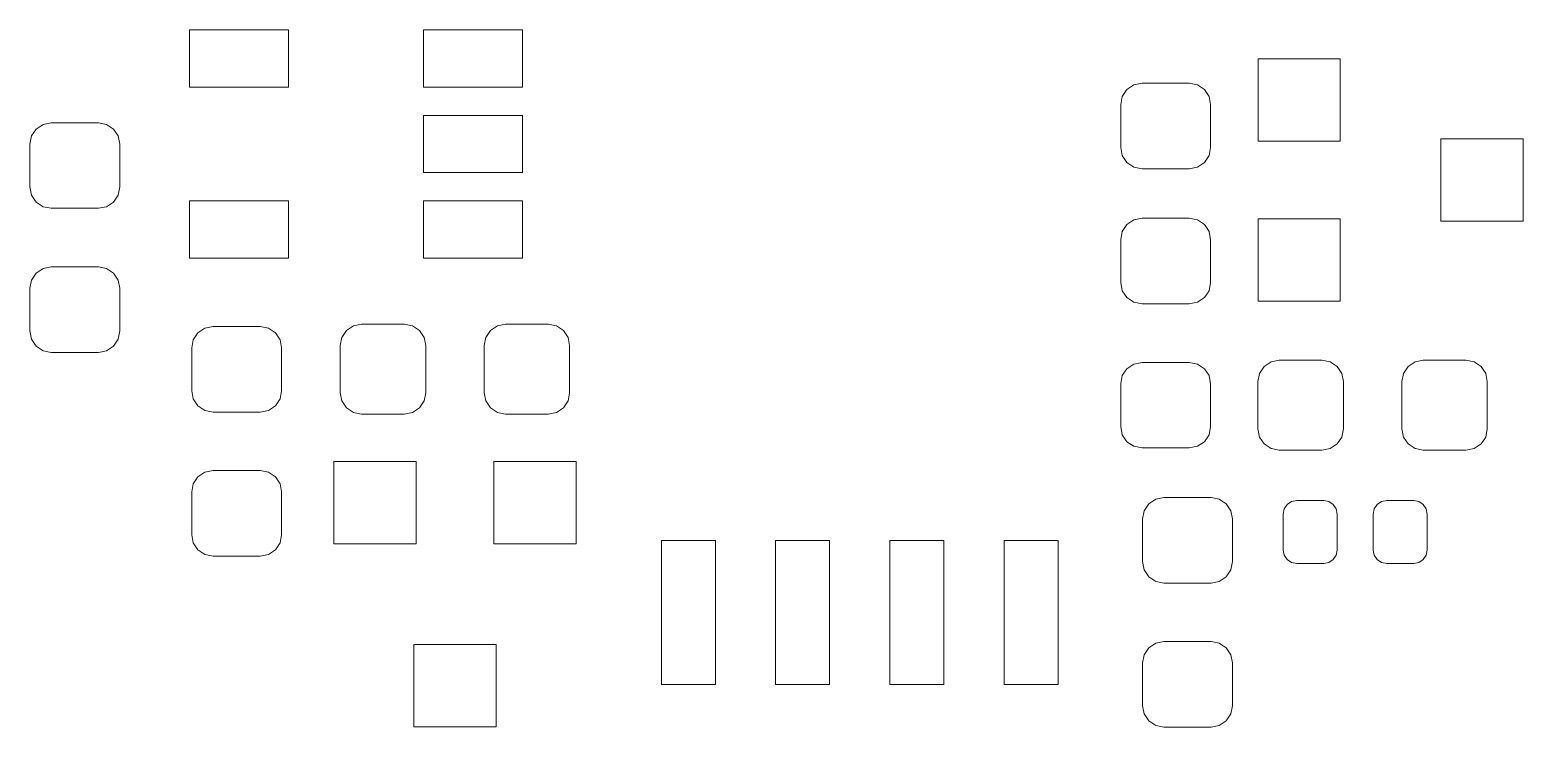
# Model space of a CAD drawing. Header units: millimetres. Extents: x -38 to 35, y -96 to 126.
# Drawn here: x 18.7 to 35.29, y 56.72 to 64.46 of the extents above; entities that cross this region are included whole.
import ezdxf

# ---------------------------------------------------------------- set-up
doc = ezdxf.new("R2010")
doc.units = ezdxf.units.MM
doc.header["$MEASUREMENT"] = 0
doc.layers.add('Layer 1', color=7, linetype='Continuous')

msp = doc.modelspace()

# ---------------------------------------------------------------- linework, layer by layer
at = {"layer": 'Layer 1', "color": 250, "lineweight": 9}
for points in [[(20.4693, 63.8265), (20.4693, 63.8265), (21.5693, 63.8265), (21.5693, 63.8265), (21.5693, 63.8265), (21.5693, 63.8265), (21.5693, 64.4615), (21.5693, 64.4615), (21.5693, 64.4615), (21.5693, 64.4615), (20.4693, 64.4615), (20.4693, 64.4615), (20.4693, 64.4615), (20.4693, 64.4615), (20.4693, 63.8265), (20.4693, 63.8265)], [(23.0693, 63.8265), (23.0693, 63.8265), (24.1693, 63.8265), (24.1693, 63.8265), (24.1693, 63.8265), (24.1693, 63.8265), (24.1693, 64.4615), (24.1693, 64.4615), (24.1693, 64.4615), (24.1693, 64.4615), (23.0693, 64.4615), (23.0693, 64.4615), (23.0693, 64.4615), (23.0693, 64.4615), (23.0693, 63.8265), (23.0693, 63.8265)], [(23.0693, 62.8765), (23.0693, 62.8765), (24.1693, 62.8765), (24.1693, 62.8765), (24.1693, 62.8765), (24.1693, 62.8765), (24.1693, 63.5115), (24.1693, 63.5115), (24.1693, 63.5115), (24.1693, 63.5115), (23.0693, 63.5115), (23.0693, 63.5115), (23.0693, 63.5115), (23.0693, 63.5115), (23.0693, 62.8765), (23.0693, 62.8765)], [(20.4693, 61.9265), (20.4693, 61.9265), (21.5693, 61.9265), (21.5693, 61.9265), (21.5693, 61.9265), (21.5693, 61.9265), (21.5693, 62.5615), (21.5693, 62.5615), (21.5693, 62.5615), (21.5693, 62.5615), (20.4693, 62.5615), (20.4693, 62.5615), (20.4693, 62.5615), (20.4693, 62.5615), (20.4693, 61.9265), (20.4693, 61.9265)], [(23.0693, 61.9265), (23.0693, 61.9265), (24.1693, 61.9265), (24.1693, 61.9265), (24.1693, 61.9265), (24.1693, 61.9265), (24.1693, 62.5615), (24.1693, 62.5615), (24.1693, 62.5615), (24.1693, 62.5615), (23.0693, 62.5615), (23.0693, 62.5615), (23.0693, 62.5615), (23.0693, 62.5615), (23.0693, 61.9265), (23.0693, 61.9265)], [(26.3147, 57.1905), (26.3147, 57.1905), (26.3147, 58.7905), (26.3147, 58.7905), (26.3147, 58.7905), (26.3147, 58.7905), (25.7147, 58.7905), (25.7147, 58.7905), (25.7147, 58.7905), (25.7147, 58.7905), (25.7147, 57.1905), (25.7147, 57.1905), (25.7147, 57.1905), (25.7147, 57.1905), (26.3147, 57.1905), (26.3147, 57.1905)], [(27.5847, 57.1905), (27.5847, 57.1905), (27.5847, 58.7905), (27.5847, 58.7905), (27.5847, 58.7905), (27.5847, 58.7905), (26.9847, 58.7905), (26.9847, 58.7905), (26.9847, 58.7905), (26.9847, 58.7905), (26.9847, 57.1905), (26.9847, 57.1905), (26.9847, 57.1905), (26.9847, 57.1905), (27.5847, 57.1905), (27.5847, 57.1905)], [(28.8547, 57.1905), (28.8547, 57.1905), (28.8547, 58.7905), (28.8547, 58.7905), (28.8547, 58.7905), (28.8547, 58.7905), (28.2547, 58.7905), (28.2547, 58.7905), (28.2547, 58.7905), (28.2547, 58.7905), (28.2547, 57.1905), (28.2547, 57.1905), (28.2547, 57.1905), (28.2547, 57.1905), (28.8547, 57.1905), (28.8547, 57.1905)], [(30.1247, 57.1905), (30.1247, 57.1905), (30.1247, 58.7905), (30.1247, 58.7905), (30.1247, 58.7905), (30.1247, 58.7905), (29.5247, 58.7905), (29.5247, 58.7905), (29.5247, 58.7905), (29.5247, 58.7905), (29.5247, 57.1905), (29.5247, 57.1905), (29.5247, 57.1905), (29.5247, 57.1905), (30.1247, 57.1905), (30.1247, 57.1905)]]:
    msp.add_open_spline(points, degree=3, knots=[0, 0, 0, 0, 0.2, 0.2, 0.2, 0.2, 0.4, 0.4, 0.4, 0.4, 0.6, 0.6, 0.6, 0.6, 1, 1, 1, 1], dxfattribs=at)
at = {"layer": 'Layer 1', "lineweight": 9}
for points, knots in [([(32.3465, 63.2258), (32.3465, 63.2258), (33.2609, 63.2258), (33.2609, 63.2258), (33.2609, 63.2258), (33.2609, 63.2258), (33.2609, 64.1402), (33.2609, 64.1402), (33.2609, 64.1402), (33.2609, 64.1402), (32.3465, 64.1402), (32.3465, 64.1402), (32.3465, 64.1402), (32.3465, 64.1402), (32.3465, 63.2258), (32.3465, 63.2258)], [0, 0, 0, 0, 0.2, 0.2, 0.2, 0.2, 0.4, 0.4, 0.4, 0.4, 0.6, 0.6, 0.6, 0.6, 1, 1, 1, 1]), ([(31.0572, 63.869), (31.0572, 63.869), (30.9663, 63.8509), (30.9663, 63.8509), (30.9663, 63.8509), (30.9663, 63.8509), (30.8893, 63.7994), (30.8893, 63.7994), (30.8893, 63.7994), (30.8893, 63.7994), (30.8378, 63.7224), (30.8378, 63.7224), (30.8378, 63.7224), (30.8378, 63.7224), (30.8197, 63.6315), (30.8197, 63.6315), (30.8197, 63.6315), (30.8197, 63.6315), (30.8197, 63.1565), (30.8197, 63.1565), (30.8197, 63.1565), (30.8197, 63.1565), (30.8378, 63.0656), (30.8378, 63.0656), (30.8378, 63.0656), (30.8378, 63.0656), (30.8893, 62.9886), (30.8893, 62.9886), (30.8893, 62.9886), (30.8893, 62.9886), (30.9663, 62.9371), (30.9663, 62.9371), (30.9663, 62.9371), (30.9663, 62.9371), (31.0572, 62.919), (31.0572, 62.919), (31.0572, 62.919), (31.0572, 62.919), (31.5822, 62.919), (31.5822, 62.919), (31.5822, 62.919), (31.5822, 62.919), (31.6731, 62.9371), (31.6731, 62.9371), (31.6731, 62.9371), (31.6731, 62.9371), (31.7501, 62.9886), (31.7501, 62.9886), (31.7501, 62.9886), (31.7501, 62.9886), (31.8016, 63.0656), (31.8016, 63.0656), (31.8016, 63.0656), (31.8016, 63.0656), (31.8197, 63.1565), (31.8197, 63.1565), (31.8197, 63.1565), (31.8197, 63.1565), (31.8197, 63.6315), (31.8197, 63.6315), (31.8197, 63.6315), (31.8197, 63.6315), (31.8016, 63.7224), (31.8016, 63.7224), (31.8016, 63.7224), (31.8016, 63.7224), (31.7501, 63.7994), (31.7501, 63.7994), (31.7501, 63.7994), (31.7501, 63.7994), (31.6731, 63.8509), (31.6731, 63.8509), (31.6731, 63.8509), (31.6731, 63.8509), (31.5822, 63.869), (31.5822, 63.869), (31.5822, 63.869), (31.5822, 63.869), (31.0572, 63.869), (31.0572, 63.869)], [0, 0, 0, 0, 0.047619, 0.047619, 0.047619, 0.047619, 0.0952381, 0.0952381, 0.0952381, 0.0952381, 0.1428571, 0.1428571, 0.1428571, 0.1428571, 0.1904762, 0.1904762, 0.1904762, 0.1904762, 0.2380952, 0.2380952, 0.2380952, 0.2380952, 0.2857143, 0.2857143, 0.2857143, 0.2857143, 0.3333333, 0.3333333, 0.3333333, 0.3333333, 0.3809524, 0.3809524, 0.3809524, 0.3809524, 0.4285714, 0.4285714, 0.4285714, 0.4285714, 0.4761905, 0.4761905, 0.4761905, 0.4761905, 0.5238095, 0.5238095, 0.5238095, 0.5238095, 0.5714286, 0.5714286, 0.5714286, 0.5714286, 0.6190476, 0.6190476, 0.6190476, 0.6190476, 0.6666667, 0.6666667, 0.6666667, 0.6666667, 0.7142857, 0.7142857, 0.7142857, 0.7142857, 0.7619048, 0.7619048, 0.7619048, 0.7619048, 0.8095238, 0.8095238, 0.8095238, 0.8095238, 0.8571429, 0.8571429, 0.8571429, 0.8571429, 0.9047619, 0.9047619, 0.9047619, 0.9047619, 1, 1, 1, 1]), ([(19.4577, 62.4803), (19.4577, 62.4803), (19.5486, 62.4984), (19.5486, 62.4984), (19.5486, 62.4984), (19.5486, 62.4984), (19.6256, 62.5499), (19.6256, 62.5499), (19.6256, 62.5499), (19.6256, 62.5499), (19.6771, 62.6269), (19.6771, 62.6269), (19.6771, 62.6269), (19.6771, 62.6269), (19.6952, 62.7178), (19.6952, 62.7178), (19.6952, 62.7178), (19.6952, 62.7178), (19.6952, 63.1928), (19.6952, 63.1928), (19.6952, 63.1928), (19.6952, 63.1928), (19.6771, 63.2837), (19.6771, 63.2837), (19.6771, 63.2837), (19.6771, 63.2837), (19.6256, 63.3607), (19.6256, 63.3607), (19.6256, 63.3607), (19.6256, 63.3607), (19.5486, 63.4122), (19.5486, 63.4122), (19.5486, 63.4122), (19.5486, 63.4122), (19.4577, 63.4303), (19.4577, 63.4303), (19.4577, 63.4303), (19.4577, 63.4303), (18.9327, 63.4303), (18.9327, 63.4303), (18.9327, 63.4303), (18.9327, 63.4303), (18.8418, 63.4122), (18.8418, 63.4122), (18.8418, 63.4122), (18.8418, 63.4122), (18.7648, 63.3607), (18.7648, 63.3607), (18.7648, 63.3607), (18.7648, 63.3607), (18.7133, 63.2837), (18.7133, 63.2837), (18.7133, 63.2837), (18.7133, 63.2837), (18.6952, 63.1928), (18.6952, 63.1928), (18.6952, 63.1928), (18.6952, 63.1928), (18.6952, 62.7178), (18.6952, 62.7178), (18.6952, 62.7178), (18.6952, 62.7178), (18.7133, 62.6269), (18.7133, 62.6269), (18.7133, 62.6269), (18.7133, 62.6269), (18.7648, 62.5499), (18.7648, 62.5499), (18.7648, 62.5499), (18.7648, 62.5499), (18.8418, 62.4984), (18.8418, 62.4984), (18.8418, 62.4984), (18.8418, 62.4984), (18.9327, 62.4803), (18.9327, 62.4803), (18.9327, 62.4803), (18.9327, 62.4803), (19.4577, 62.4803), (19.4577, 62.4803)], [0, 0, 0, 0, 0.047619, 0.047619, 0.047619, 0.047619, 0.0952381, 0.0952381, 0.0952381, 0.0952381, 0.1428571, 0.1428571, 0.1428571, 0.1428571, 0.1904762, 0.1904762, 0.1904762, 0.1904762, 0.2380952, 0.2380952, 0.2380952, 0.2380952, 0.2857143, 0.2857143, 0.2857143, 0.2857143, 0.3333333, 0.3333333, 0.3333333, 0.3333333, 0.3809524, 0.3809524, 0.3809524, 0.3809524, 0.4285714, 0.4285714, 0.4285714, 0.4285714, 0.4761905, 0.4761905, 0.4761905, 0.4761905, 0.5238095, 0.5238095, 0.5238095, 0.5238095, 0.5714286, 0.5714286, 0.5714286, 0.5714286, 0.6190476, 0.6190476, 0.6190476, 0.6190476, 0.6666667, 0.6666667, 0.6666667, 0.6666667, 0.7142857, 0.7142857, 0.7142857, 0.7142857, 0.7619048, 0.7619048, 0.7619048, 0.7619048, 0.8095238, 0.8095238, 0.8095238, 0.8095238, 0.8571429, 0.8571429, 0.8571429, 0.8571429, 0.9047619, 0.9047619, 0.9047619, 0.9047619, 1, 1, 1, 1]), ([(34.3785, 62.3368), (34.3785, 62.3368), (35.2929, 62.3368), (35.2929, 62.3368), (35.2929, 62.3368), (35.2929, 62.3368), (35.2929, 63.2512), (35.2929, 63.2512), (35.2929, 63.2512), (35.2929, 63.2512), (34.3785, 63.2512), (34.3785, 63.2512), (34.3785, 63.2512), (34.3785, 63.2512), (34.3785, 62.3368), (34.3785, 62.3368)], [0, 0, 0, 0, 0.2, 0.2, 0.2, 0.2, 0.4, 0.4, 0.4, 0.4, 0.6, 0.6, 0.6, 0.6, 1, 1, 1, 1]), ([(31.5822, 61.419), (31.5822, 61.419), (31.6731, 61.4371), (31.6731, 61.4371), (31.6731, 61.4371), (31.6731, 61.4371), (31.7501, 61.4886), (31.7501, 61.4886), (31.7501, 61.4886), (31.7501, 61.4886), (31.8016, 61.5656), (31.8016, 61.5656), (31.8016, 61.5656), (31.8016, 61.5656), (31.8197, 61.6565), (31.8197, 61.6565), (31.8197, 61.6565), (31.8197, 61.6565), (31.8197, 62.1315), (31.8197, 62.1315), (31.8197, 62.1315), (31.8197, 62.1315), (31.8016, 62.2224), (31.8016, 62.2224), (31.8016, 62.2224), (31.8016, 62.2224), (31.7501, 62.2994), (31.7501, 62.2994), (31.7501, 62.2994), (31.7501, 62.2994), (31.6731, 62.3509), (31.6731, 62.3509), (31.6731, 62.3509), (31.6731, 62.3509), (31.5822, 62.369), (31.5822, 62.369), (31.5822, 62.369), (31.5822, 62.369), (31.0572, 62.369), (31.0572, 62.369), (31.0572, 62.369), (31.0572, 62.369), (30.9663, 62.3509), (30.9663, 62.3509), (30.9663, 62.3509), (30.9663, 62.3509), (30.8893, 62.2994), (30.8893, 62.2994), (30.8893, 62.2994), (30.8893, 62.2994), (30.8378, 62.2224), (30.8378, 62.2224), (30.8378, 62.2224), (30.8378, 62.2224), (30.8197, 62.1315), (30.8197, 62.1315), (30.8197, 62.1315), (30.8197, 62.1315), (30.8197, 61.6565), (30.8197, 61.6565), (30.8197, 61.6565), (30.8197, 61.6565), (30.8378, 61.5656), (30.8378, 61.5656), (30.8378, 61.5656), (30.8378, 61.5656), (30.8893, 61.4886), (30.8893, 61.4886), (30.8893, 61.4886), (30.8893, 61.4886), (30.9663, 61.4371), (30.9663, 61.4371), (30.9663, 61.4371), (30.9663, 61.4371), (31.0572, 61.419), (31.0572, 61.419), (31.0572, 61.419), (31.0572, 61.419), (31.5822, 61.419), (31.5822, 61.419)], [0, 0, 0, 0, 0.047619, 0.047619, 0.047619, 0.047619, 0.0952381, 0.0952381, 0.0952381, 0.0952381, 0.1428571, 0.1428571, 0.1428571, 0.1428571, 0.1904762, 0.1904762, 0.1904762, 0.1904762, 0.2380952, 0.2380952, 0.2380952, 0.2380952, 0.2857143, 0.2857143, 0.2857143, 0.2857143, 0.3333333, 0.3333333, 0.3333333, 0.3333333, 0.3809524, 0.3809524, 0.3809524, 0.3809524, 0.4285714, 0.4285714, 0.4285714, 0.4285714, 0.4761905, 0.4761905, 0.4761905, 0.4761905, 0.5238095, 0.5238095, 0.5238095, 0.5238095, 0.5714286, 0.5714286, 0.5714286, 0.5714286, 0.6190476, 0.6190476, 0.6190476, 0.6190476, 0.6666667, 0.6666667, 0.6666667, 0.6666667, 0.7142857, 0.7142857, 0.7142857, 0.7142857, 0.7619048, 0.7619048, 0.7619048, 0.7619048, 0.8095238, 0.8095238, 0.8095238, 0.8095238, 0.8571429, 0.8571429, 0.8571429, 0.8571429, 0.9047619, 0.9047619, 0.9047619, 0.9047619, 1, 1, 1, 1]), ([(32.3465, 61.4478), (32.3465, 61.4478), (33.2609, 61.4478), (33.2609, 61.4478), (33.2609, 61.4478), (33.2609, 61.4478), (33.2609, 62.3622), (33.2609, 62.3622), (33.2609, 62.3622), (33.2609, 62.3622), (32.3465, 62.3622), (32.3465, 62.3622), (32.3465, 62.3622), (32.3465, 62.3622), (32.3465, 61.4478), (32.3465, 61.4478)], [0, 0, 0, 0, 0.2, 0.2, 0.2, 0.2, 0.4, 0.4, 0.4, 0.4, 0.6, 0.6, 0.6, 0.6, 1, 1, 1, 1]), ([(19.4577, 60.8803), (19.4577, 60.8803), (19.5486, 60.8984), (19.5486, 60.8984), (19.5486, 60.8984), (19.5486, 60.8984), (19.6256, 60.9499), (19.6256, 60.9499), (19.6256, 60.9499), (19.6256, 60.9499), (19.6771, 61.0269), (19.6771, 61.0269), (19.6771, 61.0269), (19.6771, 61.0269), (19.6952, 61.1178), (19.6952, 61.1178), (19.6952, 61.1178), (19.6952, 61.1178), (19.6952, 61.5928), (19.6952, 61.5928), (19.6952, 61.5928), (19.6952, 61.5928), (19.6771, 61.6837), (19.6771, 61.6837), (19.6771, 61.6837), (19.6771, 61.6837), (19.6256, 61.7607), (19.6256, 61.7607), (19.6256, 61.7607), (19.6256, 61.7607), (19.5486, 61.8122), (19.5486, 61.8122), (19.5486, 61.8122), (19.5486, 61.8122), (19.4577, 61.8303), (19.4577, 61.8303), (19.4577, 61.8303), (19.4577, 61.8303), (18.9327, 61.8303), (18.9327, 61.8303), (18.9327, 61.8303), (18.9327, 61.8303), (18.8418, 61.8122), (18.8418, 61.8122), (18.8418, 61.8122), (18.8418, 61.8122), (18.7648, 61.7607), (18.7648, 61.7607), (18.7648, 61.7607), (18.7648, 61.7607), (18.7133, 61.6837), (18.7133, 61.6837), (18.7133, 61.6837), (18.7133, 61.6837), (18.6952, 61.5928), (18.6952, 61.5928), (18.6952, 61.5928), (18.6952, 61.5928), (18.6952, 61.1178), (18.6952, 61.1178), (18.6952, 61.1178), (18.6952, 61.1178), (18.7133, 61.0269), (18.7133, 61.0269), (18.7133, 61.0269), (18.7133, 61.0269), (18.7648, 60.9499), (18.7648, 60.9499), (18.7648, 60.9499), (18.7648, 60.9499), (18.8418, 60.8984), (18.8418, 60.8984), (18.8418, 60.8984), (18.8418, 60.8984), (18.9327, 60.8803), (18.9327, 60.8803), (18.9327, 60.8803), (18.9327, 60.8803), (19.4577, 60.8803), (19.4577, 60.8803)], [0, 0, 0, 0, 0.047619, 0.047619, 0.047619, 0.047619, 0.0952381, 0.0952381, 0.0952381, 0.0952381, 0.1428571, 0.1428571, 0.1428571, 0.1428571, 0.1904762, 0.1904762, 0.1904762, 0.1904762, 0.2380952, 0.2380952, 0.2380952, 0.2380952, 0.2857143, 0.2857143, 0.2857143, 0.2857143, 0.3333333, 0.3333333, 0.3333333, 0.3333333, 0.3809524, 0.3809524, 0.3809524, 0.3809524, 0.4285714, 0.4285714, 0.4285714, 0.4285714, 0.4761905, 0.4761905, 0.4761905, 0.4761905, 0.5238095, 0.5238095, 0.5238095, 0.5238095, 0.5714286, 0.5714286, 0.5714286, 0.5714286, 0.6190476, 0.6190476, 0.6190476, 0.6190476, 0.6666667, 0.6666667, 0.6666667, 0.6666667, 0.7142857, 0.7142857, 0.7142857, 0.7142857, 0.7619048, 0.7619048, 0.7619048, 0.7619048, 0.8095238, 0.8095238, 0.8095238, 0.8095238, 0.8571429, 0.8571429, 0.8571429, 0.8571429, 0.9047619, 0.9047619, 0.9047619, 0.9047619, 1, 1, 1, 1]), ([(20.7312, 61.1676), (20.7312, 61.1676), (20.6403, 61.1495), (20.6403, 61.1495), (20.6403, 61.1495), (20.6403, 61.1495), (20.5633, 61.098), (20.5633, 61.098), (20.5633, 61.098), (20.5633, 61.098), (20.5118, 61.021), (20.5118, 61.021), (20.5118, 61.021), (20.5118, 61.021), (20.4937, 60.9301), (20.4937, 60.9301), (20.4937, 60.9301), (20.4937, 60.9301), (20.4937, 60.4551), (20.4937, 60.4551), (20.4937, 60.4551), (20.4937, 60.4551), (20.5118, 60.3642), (20.5118, 60.3642), (20.5118, 60.3642), (20.5118, 60.3642), (20.5633, 60.2872), (20.5633, 60.2872), (20.5633, 60.2872), (20.5633, 60.2872), (20.6403, 60.2357), (20.6403, 60.2357), (20.6403, 60.2357), (20.6403, 60.2357), (20.7312, 60.2176), (20.7312, 60.2176), (20.7312, 60.2176), (20.7312, 60.2176), (21.2562, 60.2176), (21.2562, 60.2176), (21.2562, 60.2176), (21.2562, 60.2176), (21.3471, 60.2357), (21.3471, 60.2357), (21.3471, 60.2357), (21.3471, 60.2357), (21.4241, 60.2872), (21.4241, 60.2872), (21.4241, 60.2872), (21.4241, 60.2872), (21.4756, 60.3642), (21.4756, 60.3642), (21.4756, 60.3642), (21.4756, 60.3642), (21.4937, 60.4551), (21.4937, 60.4551), (21.4937, 60.4551), (21.4937, 60.4551), (21.4937, 60.9301), (21.4937, 60.9301), (21.4937, 60.9301), (21.4937, 60.9301), (21.4756, 61.021), (21.4756, 61.021), (21.4756, 61.021), (21.4756, 61.021), (21.4241, 61.098), (21.4241, 61.098), (21.4241, 61.098), (21.4241, 61.098), (21.3471, 61.1495), (21.3471, 61.1495), (21.3471, 61.1495), (21.3471, 61.1495), (21.2562, 61.1676), (21.2562, 61.1676), (21.2562, 61.1676), (21.2562, 61.1676), (20.7312, 61.1676), (20.7312, 61.1676)], [0, 0, 0, 0, 0.047619, 0.047619, 0.047619, 0.047619, 0.0952381, 0.0952381, 0.0952381, 0.0952381, 0.1428571, 0.1428571, 0.1428571, 0.1428571, 0.1904762, 0.1904762, 0.1904762, 0.1904762, 0.2380952, 0.2380952, 0.2380952, 0.2380952, 0.2857143, 0.2857143, 0.2857143, 0.2857143, 0.3333333, 0.3333333, 0.3333333, 0.3333333, 0.3809524, 0.3809524, 0.3809524, 0.3809524, 0.4285714, 0.4285714, 0.4285714, 0.4285714, 0.4761905, 0.4761905, 0.4761905, 0.4761905, 0.5238095, 0.5238095, 0.5238095, 0.5238095, 0.5714286, 0.5714286, 0.5714286, 0.5714286, 0.6190476, 0.6190476, 0.6190476, 0.6190476, 0.6666667, 0.6666667, 0.6666667, 0.6666667, 0.7142857, 0.7142857, 0.7142857, 0.7142857, 0.7619048, 0.7619048, 0.7619048, 0.7619048, 0.8095238, 0.8095238, 0.8095238, 0.8095238, 0.8571429, 0.8571429, 0.8571429, 0.8571429, 0.9047619, 0.9047619, 0.9047619, 0.9047619, 1, 1, 1, 1]), ([(22.1447, 60.4315), (22.1447, 60.4315), (22.1628, 60.3406), (22.1628, 60.3406), (22.1628, 60.3406), (22.1628, 60.3406), (22.2143, 60.2636), (22.2143, 60.2636), (22.2143, 60.2636), (22.2143, 60.2636), (22.2913, 60.2121), (22.2913, 60.2121), (22.2913, 60.2121), (22.2913, 60.2121), (22.3822, 60.194), (22.3822, 60.194), (22.3822, 60.194), (22.3822, 60.194), (22.8572, 60.194), (22.8572, 60.194), (22.8572, 60.194), (22.8572, 60.194), (22.9481, 60.2121), (22.9481, 60.2121), (22.9481, 60.2121), (22.9481, 60.2121), (23.0251, 60.2636), (23.0251, 60.2636), (23.0251, 60.2636), (23.0251, 60.2636), (23.0766, 60.3406), (23.0766, 60.3406), (23.0766, 60.3406), (23.0766, 60.3406), (23.0947, 60.4315), (23.0947, 60.4315), (23.0947, 60.4315), (23.0947, 60.4315), (23.0947, 60.9565), (23.0947, 60.9565), (23.0947, 60.9565), (23.0947, 60.9565), (23.0766, 61.0474), (23.0766, 61.0474), (23.0766, 61.0474), (23.0766, 61.0474), (23.0251, 61.1244), (23.0251, 61.1244), (23.0251, 61.1244), (23.0251, 61.1244), (22.9481, 61.1759), (22.9481, 61.1759), (22.9481, 61.1759), (22.9481, 61.1759), (22.8572, 61.194), (22.8572, 61.194), (22.8572, 61.194), (22.8572, 61.194), (22.3822, 61.194), (22.3822, 61.194), (22.3822, 61.194), (22.3822, 61.194), (22.2913, 61.1759), (22.2913, 61.1759), (22.2913, 61.1759), (22.2913, 61.1759), (22.2143, 61.1244), (22.2143, 61.1244), (22.2143, 61.1244), (22.2143, 61.1244), (22.1628, 61.0474), (22.1628, 61.0474), (22.1628, 61.0474), (22.1628, 61.0474), (22.1447, 60.9565), (22.1447, 60.9565), (22.1447, 60.9565), (22.1447, 60.9565), (22.1447, 60.4315), (22.1447, 60.4315)], [0, 0, 0, 0, 0.047619, 0.047619, 0.047619, 0.047619, 0.0952381, 0.0952381, 0.0952381, 0.0952381, 0.1428571, 0.1428571, 0.1428571, 0.1428571, 0.1904762, 0.1904762, 0.1904762, 0.1904762, 0.2380952, 0.2380952, 0.2380952, 0.2380952, 0.2857143, 0.2857143, 0.2857143, 0.2857143, 0.3333333, 0.3333333, 0.3333333, 0.3333333, 0.3809524, 0.3809524, 0.3809524, 0.3809524, 0.4285714, 0.4285714, 0.4285714, 0.4285714, 0.4761905, 0.4761905, 0.4761905, 0.4761905, 0.5238095, 0.5238095, 0.5238095, 0.5238095, 0.5714286, 0.5714286, 0.5714286, 0.5714286, 0.6190476, 0.6190476, 0.6190476, 0.6190476, 0.6666667, 0.6666667, 0.6666667, 0.6666667, 0.7142857, 0.7142857, 0.7142857, 0.7142857, 0.7619048, 0.7619048, 0.7619048, 0.7619048, 0.8095238, 0.8095238, 0.8095238, 0.8095238, 0.8571429, 0.8571429, 0.8571429, 0.8571429, 0.9047619, 0.9047619, 0.9047619, 0.9047619, 1, 1, 1, 1]), ([(23.7447, 60.4315), (23.7447, 60.4315), (23.7628, 60.3406), (23.7628, 60.3406), (23.7628, 60.3406), (23.7628, 60.3406), (23.8143, 60.2636), (23.8143, 60.2636), (23.8143, 60.2636), (23.8143, 60.2636), (23.8913, 60.2121), (23.8913, 60.2121), (23.8913, 60.2121), (23.8913, 60.2121), (23.9822, 60.194), (23.9822, 60.194), (23.9822, 60.194), (23.9822, 60.194), (24.4572, 60.194), (24.4572, 60.194), (24.4572, 60.194), (24.4572, 60.194), (24.5481, 60.2121), (24.5481, 60.2121), (24.5481, 60.2121), (24.5481, 60.2121), (24.6251, 60.2636), (24.6251, 60.2636), (24.6251, 60.2636), (24.6251, 60.2636), (24.6766, 60.3406), (24.6766, 60.3406), (24.6766, 60.3406), (24.6766, 60.3406), (24.6947, 60.4315), (24.6947, 60.4315), (24.6947, 60.4315), (24.6947, 60.4315), (24.6947, 60.9565), (24.6947, 60.9565), (24.6947, 60.9565), (24.6947, 60.9565), (24.6766, 61.0474), (24.6766, 61.0474), (24.6766, 61.0474), (24.6766, 61.0474), (24.6251, 61.1244), (24.6251, 61.1244), (24.6251, 61.1244), (24.6251, 61.1244), (24.5481, 61.1759), (24.5481, 61.1759), (24.5481, 61.1759), (24.5481, 61.1759), (24.4572, 61.194), (24.4572, 61.194), (24.4572, 61.194), (24.4572, 61.194), (23.9822, 61.194), (23.9822, 61.194), (23.9822, 61.194), (23.9822, 61.194), (23.8913, 61.1759), (23.8913, 61.1759), (23.8913, 61.1759), (23.8913, 61.1759), (23.8143, 61.1244), (23.8143, 61.1244), (23.8143, 61.1244), (23.8143, 61.1244), (23.7628, 61.0474), (23.7628, 61.0474), (23.7628, 61.0474), (23.7628, 61.0474), (23.7447, 60.9565), (23.7447, 60.9565), (23.7447, 60.9565), (23.7447, 60.9565), (23.7447, 60.4315), (23.7447, 60.4315)], [0, 0, 0, 0, 0.047619, 0.047619, 0.047619, 0.047619, 0.0952381, 0.0952381, 0.0952381, 0.0952381, 0.1428571, 0.1428571, 0.1428571, 0.1428571, 0.1904762, 0.1904762, 0.1904762, 0.1904762, 0.2380952, 0.2380952, 0.2380952, 0.2380952, 0.2857143, 0.2857143, 0.2857143, 0.2857143, 0.3333333, 0.3333333, 0.3333333, 0.3333333, 0.3809524, 0.3809524, 0.3809524, 0.3809524, 0.4285714, 0.4285714, 0.4285714, 0.4285714, 0.4761905, 0.4761905, 0.4761905, 0.4761905, 0.5238095, 0.5238095, 0.5238095, 0.5238095, 0.5714286, 0.5714286, 0.5714286, 0.5714286, 0.6190476, 0.6190476, 0.6190476, 0.6190476, 0.6666667, 0.6666667, 0.6666667, 0.6666667, 0.7142857, 0.7142857, 0.7142857, 0.7142857, 0.7619048, 0.7619048, 0.7619048, 0.7619048, 0.8095238, 0.8095238, 0.8095238, 0.8095238, 0.8571429, 0.8571429, 0.8571429, 0.8571429, 0.9047619, 0.9047619, 0.9047619, 0.9047619, 1, 1, 1, 1]), ([(31.5822, 59.819), (31.5822, 59.819), (31.6731, 59.8371), (31.6731, 59.8371), (31.6731, 59.8371), (31.6731, 59.8371), (31.7501, 59.8886), (31.7501, 59.8886), (31.7501, 59.8886), (31.7501, 59.8886), (31.8016, 59.9656), (31.8016, 59.9656), (31.8016, 59.9656), (31.8016, 59.9656), (31.8197, 60.0565), (31.8197, 60.0565), (31.8197, 60.0565), (31.8197, 60.0565), (31.8197, 60.5315), (31.8197, 60.5315), (31.8197, 60.5315), (31.8197, 60.5315), (31.8016, 60.6224), (31.8016, 60.6224), (31.8016, 60.6224), (31.8016, 60.6224), (31.7501, 60.6994), (31.7501, 60.6994), (31.7501, 60.6994), (31.7501, 60.6994), (31.6731, 60.7509), (31.6731, 60.7509), (31.6731, 60.7509), (31.6731, 60.7509), (31.5822, 60.769), (31.5822, 60.769), (31.5822, 60.769), (31.5822, 60.769), (31.0572, 60.769), (31.0572, 60.769), (31.0572, 60.769), (31.0572, 60.769), (30.9663, 60.7509), (30.9663, 60.7509), (30.9663, 60.7509), (30.9663, 60.7509), (30.8893, 60.6994), (30.8893, 60.6994), (30.8893, 60.6994), (30.8893, 60.6994), (30.8378, 60.6224), (30.8378, 60.6224), (30.8378, 60.6224), (30.8378, 60.6224), (30.8197, 60.5315), (30.8197, 60.5315), (30.8197, 60.5315), (30.8197, 60.5315), (30.8197, 60.0565), (30.8197, 60.0565), (30.8197, 60.0565), (30.8197, 60.0565), (30.8378, 59.9656), (30.8378, 59.9656), (30.8378, 59.9656), (30.8378, 59.9656), (30.8893, 59.8886), (30.8893, 59.8886), (30.8893, 59.8886), (30.8893, 59.8886), (30.9663, 59.8371), (30.9663, 59.8371), (30.9663, 59.8371), (30.9663, 59.8371), (31.0572, 59.819), (31.0572, 59.819), (31.0572, 59.819), (31.0572, 59.819), (31.5822, 59.819), (31.5822, 59.819)], [0, 0, 0, 0, 0.047619, 0.047619, 0.047619, 0.047619, 0.0952381, 0.0952381, 0.0952381, 0.0952381, 0.1428571, 0.1428571, 0.1428571, 0.1428571, 0.1904762, 0.1904762, 0.1904762, 0.1904762, 0.2380952, 0.2380952, 0.2380952, 0.2380952, 0.2857143, 0.2857143, 0.2857143, 0.2857143, 0.3333333, 0.3333333, 0.3333333, 0.3333333, 0.3809524, 0.3809524, 0.3809524, 0.3809524, 0.4285714, 0.4285714, 0.4285714, 0.4285714, 0.4761905, 0.4761905, 0.4761905, 0.4761905, 0.5238095, 0.5238095, 0.5238095, 0.5238095, 0.5714286, 0.5714286, 0.5714286, 0.5714286, 0.6190476, 0.6190476, 0.6190476, 0.6190476, 0.6666667, 0.6666667, 0.6666667, 0.6666667, 0.7142857, 0.7142857, 0.7142857, 0.7142857, 0.7619048, 0.7619048, 0.7619048, 0.7619048, 0.8095238, 0.8095238, 0.8095238, 0.8095238, 0.8571429, 0.8571429, 0.8571429, 0.8571429, 0.9047619, 0.9047619, 0.9047619, 0.9047619, 1, 1, 1, 1]), ([(33.2947, 60.5565), (33.2947, 60.5565), (33.2766, 60.6474), (33.2766, 60.6474), (33.2766, 60.6474), (33.2766, 60.6474), (33.2251, 60.7244), (33.2251, 60.7244), (33.2251, 60.7244), (33.2251, 60.7244), (33.1481, 60.7759), (33.1481, 60.7759), (33.1481, 60.7759), (33.1481, 60.7759), (33.0572, 60.794), (33.0572, 60.794), (33.0572, 60.794), (33.0572, 60.794), (32.5822, 60.794), (32.5822, 60.794), (32.5822, 60.794), (32.5822, 60.794), (32.4913, 60.7759), (32.4913, 60.7759), (32.4913, 60.7759), (32.4913, 60.7759), (32.4143, 60.7244), (32.4143, 60.7244), (32.4143, 60.7244), (32.4143, 60.7244), (32.3628, 60.6474), (32.3628, 60.6474), (32.3628, 60.6474), (32.3628, 60.6474), (32.3447, 60.5565), (32.3447, 60.5565), (32.3447, 60.5565), (32.3447, 60.5565), (32.3447, 60.0315), (32.3447, 60.0315), (32.3447, 60.0315), (32.3447, 60.0315), (32.3628, 59.9406), (32.3628, 59.9406), (32.3628, 59.9406), (32.3628, 59.9406), (32.4143, 59.8636), (32.4143, 59.8636), (32.4143, 59.8636), (32.4143, 59.8636), (32.4913, 59.8121), (32.4913, 59.8121), (32.4913, 59.8121), (32.4913, 59.8121), (32.5822, 59.794), (32.5822, 59.794), (32.5822, 59.794), (32.5822, 59.794), (33.0572, 59.794), (33.0572, 59.794), (33.0572, 59.794), (33.0572, 59.794), (33.1481, 59.8121), (33.1481, 59.8121), (33.1481, 59.8121), (33.1481, 59.8121), (33.2251, 59.8636), (33.2251, 59.8636), (33.2251, 59.8636), (33.2251, 59.8636), (33.2766, 59.9406), (33.2766, 59.9406), (33.2766, 59.9406), (33.2766, 59.9406), (33.2947, 60.0315), (33.2947, 60.0315), (33.2947, 60.0315), (33.2947, 60.0315), (33.2947, 60.5565), (33.2947, 60.5565)], [0, 0, 0, 0, 0.047619, 0.047619, 0.047619, 0.047619, 0.0952381, 0.0952381, 0.0952381, 0.0952381, 0.1428571, 0.1428571, 0.1428571, 0.1428571, 0.1904762, 0.1904762, 0.1904762, 0.1904762, 0.2380952, 0.2380952, 0.2380952, 0.2380952, 0.2857143, 0.2857143, 0.2857143, 0.2857143, 0.3333333, 0.3333333, 0.3333333, 0.3333333, 0.3809524, 0.3809524, 0.3809524, 0.3809524, 0.4285714, 0.4285714, 0.4285714, 0.4285714, 0.4761905, 0.4761905, 0.4761905, 0.4761905, 0.5238095, 0.5238095, 0.5238095, 0.5238095, 0.5714286, 0.5714286, 0.5714286, 0.5714286, 0.6190476, 0.6190476, 0.6190476, 0.6190476, 0.6666667, 0.6666667, 0.6666667, 0.6666667, 0.7142857, 0.7142857, 0.7142857, 0.7142857, 0.7619048, 0.7619048, 0.7619048, 0.7619048, 0.8095238, 0.8095238, 0.8095238, 0.8095238, 0.8571429, 0.8571429, 0.8571429, 0.8571429, 0.9047619, 0.9047619, 0.9047619, 0.9047619, 1, 1, 1, 1]), ([(34.8947, 60.5565), (34.8947, 60.5565), (34.8766, 60.6474), (34.8766, 60.6474), (34.8766, 60.6474), (34.8766, 60.6474), (34.8251, 60.7244), (34.8251, 60.7244), (34.8251, 60.7244), (34.8251, 60.7244), (34.7481, 60.7759), (34.7481, 60.7759), (34.7481, 60.7759), (34.7481, 60.7759), (34.6572, 60.794), (34.6572, 60.794), (34.6572, 60.794), (34.6572, 60.794), (34.1822, 60.794), (34.1822, 60.794), (34.1822, 60.794), (34.1822, 60.794), (34.0913, 60.7759), (34.0913, 60.7759), (34.0913, 60.7759), (34.0913, 60.7759), (34.0143, 60.7244), (34.0143, 60.7244), (34.0143, 60.7244), (34.0143, 60.7244), (33.9628, 60.6474), (33.9628, 60.6474), (33.9628, 60.6474), (33.9628, 60.6474), (33.9447, 60.5565), (33.9447, 60.5565), (33.9447, 60.5565), (33.9447, 60.5565), (33.9447, 60.0315), (33.9447, 60.0315), (33.9447, 60.0315), (33.9447, 60.0315), (33.9628, 59.9406), (33.9628, 59.9406), (33.9628, 59.9406), (33.9628, 59.9406), (34.0143, 59.8636), (34.0143, 59.8636), (34.0143, 59.8636), (34.0143, 59.8636), (34.0913, 59.8121), (34.0913, 59.8121), (34.0913, 59.8121), (34.0913, 59.8121), (34.1822, 59.794), (34.1822, 59.794), (34.1822, 59.794), (34.1822, 59.794), (34.6572, 59.794), (34.6572, 59.794), (34.6572, 59.794), (34.6572, 59.794), (34.7481, 59.8121), (34.7481, 59.8121), (34.7481, 59.8121), (34.7481, 59.8121), (34.8251, 59.8636), (34.8251, 59.8636), (34.8251, 59.8636), (34.8251, 59.8636), (34.8766, 59.9406), (34.8766, 59.9406), (34.8766, 59.9406), (34.8766, 59.9406), (34.8947, 60.0315), (34.8947, 60.0315), (34.8947, 60.0315), (34.8947, 60.0315), (34.8947, 60.5565), (34.8947, 60.5565)], [0, 0, 0, 0, 0.047619, 0.047619, 0.047619, 0.047619, 0.0952381, 0.0952381, 0.0952381, 0.0952381, 0.1428571, 0.1428571, 0.1428571, 0.1428571, 0.1904762, 0.1904762, 0.1904762, 0.1904762, 0.2380952, 0.2380952, 0.2380952, 0.2380952, 0.2857143, 0.2857143, 0.2857143, 0.2857143, 0.3333333, 0.3333333, 0.3333333, 0.3333333, 0.3809524, 0.3809524, 0.3809524, 0.3809524, 0.4285714, 0.4285714, 0.4285714, 0.4285714, 0.4761905, 0.4761905, 0.4761905, 0.4761905, 0.5238095, 0.5238095, 0.5238095, 0.5238095, 0.5714286, 0.5714286, 0.5714286, 0.5714286, 0.6190476, 0.6190476, 0.6190476, 0.6190476, 0.6666667, 0.6666667, 0.6666667, 0.6666667, 0.7142857, 0.7142857, 0.7142857, 0.7142857, 0.7619048, 0.7619048, 0.7619048, 0.7619048, 0.8095238, 0.8095238, 0.8095238, 0.8095238, 0.8571429, 0.8571429, 0.8571429, 0.8571429, 0.9047619, 0.9047619, 0.9047619, 0.9047619, 1, 1, 1, 1]), ([(22.0735, 59.6672), (22.0735, 59.6672), (22.0735, 58.7528), (22.0735, 58.7528), (22.0735, 58.7528), (22.0735, 58.7528), (22.9879, 58.7528), (22.9879, 58.7528), (22.9879, 58.7528), (22.9879, 58.7528), (22.9879, 59.6672), (22.9879, 59.6672), (22.9879, 59.6672), (22.9879, 59.6672), (22.0735, 59.6672), (22.0735, 59.6672)], [0, 0, 0, 0, 0.2, 0.2, 0.2, 0.2, 0.4, 0.4, 0.4, 0.4, 0.6, 0.6, 0.6, 0.6, 1, 1, 1, 1]), ([(23.8515, 59.6672), (23.8515, 59.6672), (23.8515, 58.7528), (23.8515, 58.7528), (23.8515, 58.7528), (23.8515, 58.7528), (24.7659, 58.7528), (24.7659, 58.7528), (24.7659, 58.7528), (24.7659, 58.7528), (24.7659, 59.6672), (24.7659, 59.6672), (24.7659, 59.6672), (24.7659, 59.6672), (23.8515, 59.6672), (23.8515, 59.6672)], [0, 0, 0, 0, 0.2, 0.2, 0.2, 0.2, 0.4, 0.4, 0.4, 0.4, 0.6, 0.6, 0.6, 0.6, 1, 1, 1, 1]), ([(20.7312, 59.5676), (20.7312, 59.5676), (20.6403, 59.5495), (20.6403, 59.5495), (20.6403, 59.5495), (20.6403, 59.5495), (20.5633, 59.498), (20.5633, 59.498), (20.5633, 59.498), (20.5633, 59.498), (20.5118, 59.421), (20.5118, 59.421), (20.5118, 59.421), (20.5118, 59.421), (20.4937, 59.3301), (20.4937, 59.3301), (20.4937, 59.3301), (20.4937, 59.3301), (20.4937, 58.8551), (20.4937, 58.8551), (20.4937, 58.8551), (20.4937, 58.8551), (20.5118, 58.7642), (20.5118, 58.7642), (20.5118, 58.7642), (20.5118, 58.7642), (20.5633, 58.6872), (20.5633, 58.6872), (20.5633, 58.6872), (20.5633, 58.6872), (20.6403, 58.6357), (20.6403, 58.6357), (20.6403, 58.6357), (20.6403, 58.6357), (20.7312, 58.6176), (20.7312, 58.6176), (20.7312, 58.6176), (20.7312, 58.6176), (21.2562, 58.6176), (21.2562, 58.6176), (21.2562, 58.6176), (21.2562, 58.6176), (21.3471, 58.6357), (21.3471, 58.6357), (21.3471, 58.6357), (21.3471, 58.6357), (21.4241, 58.6872), (21.4241, 58.6872), (21.4241, 58.6872), (21.4241, 58.6872), (21.4756, 58.7642), (21.4756, 58.7642), (21.4756, 58.7642), (21.4756, 58.7642), (21.4937, 58.8551), (21.4937, 58.8551), (21.4937, 58.8551), (21.4937, 58.8551), (21.4937, 59.3301), (21.4937, 59.3301), (21.4937, 59.3301), (21.4937, 59.3301), (21.4756, 59.421), (21.4756, 59.421), (21.4756, 59.421), (21.4756, 59.421), (21.4241, 59.498), (21.4241, 59.498), (21.4241, 59.498), (21.4241, 59.498), (21.3471, 59.5495), (21.3471, 59.5495), (21.3471, 59.5495), (21.3471, 59.5495), (21.2562, 59.5676), (21.2562, 59.5676), (21.2562, 59.5676), (21.2562, 59.5676), (20.7312, 59.5676), (20.7312, 59.5676)], [0, 0, 0, 0, 0.047619, 0.047619, 0.047619, 0.047619, 0.0952381, 0.0952381, 0.0952381, 0.0952381, 0.1428571, 0.1428571, 0.1428571, 0.1428571, 0.1904762, 0.1904762, 0.1904762, 0.1904762, 0.2380952, 0.2380952, 0.2380952, 0.2380952, 0.2857143, 0.2857143, 0.2857143, 0.2857143, 0.3333333, 0.3333333, 0.3333333, 0.3333333, 0.3809524, 0.3809524, 0.3809524, 0.3809524, 0.4285714, 0.4285714, 0.4285714, 0.4285714, 0.4761905, 0.4761905, 0.4761905, 0.4761905, 0.5238095, 0.5238095, 0.5238095, 0.5238095, 0.5714286, 0.5714286, 0.5714286, 0.5714286, 0.6190476, 0.6190476, 0.6190476, 0.6190476, 0.6666667, 0.6666667, 0.6666667, 0.6666667, 0.7142857, 0.7142857, 0.7142857, 0.7142857, 0.7619048, 0.7619048, 0.7619048, 0.7619048, 0.8095238, 0.8095238, 0.8095238, 0.8095238, 0.8571429, 0.8571429, 0.8571429, 0.8571429, 0.9047619, 0.9047619, 0.9047619, 0.9047619, 1, 1, 1, 1]), ([(31.3002, 59.269), (31.3002, 59.269), (31.2093, 59.2509), (31.2093, 59.2509), (31.2093, 59.2509), (31.2093, 59.2509), (31.1323, 59.1994), (31.1323, 59.1994), (31.1323, 59.1994), (31.1323, 59.1994), (31.0808, 59.1224), (31.0808, 59.1224), (31.0808, 59.1224), (31.0808, 59.1224), (31.0627, 59.0315), (31.0627, 59.0315), (31.0627, 59.0315), (31.0627, 59.0315), (31.0627, 58.5565), (31.0627, 58.5565), (31.0627, 58.5565), (31.0627, 58.5565), (31.0808, 58.4656), (31.0808, 58.4656), (31.0808, 58.4656), (31.0808, 58.4656), (31.1323, 58.3886), (31.1323, 58.3886), (31.1323, 58.3886), (31.1323, 58.3886), (31.2093, 58.3371), (31.2093, 58.3371), (31.2093, 58.3371), (31.2093, 58.3371), (31.3002, 58.319), (31.3002, 58.319), (31.3002, 58.319), (31.3002, 58.319), (31.8252, 58.319), (31.8252, 58.319), (31.8252, 58.319), (31.8252, 58.319), (31.9161, 58.3371), (31.9161, 58.3371), (31.9161, 58.3371), (31.9161, 58.3371), (31.9931, 58.3886), (31.9931, 58.3886), (31.9931, 58.3886), (31.9931, 58.3886), (32.0446, 58.4656), (32.0446, 58.4656), (32.0446, 58.4656), (32.0446, 58.4656), (32.0627, 58.5565), (32.0627, 58.5565), (32.0627, 58.5565), (32.0627, 58.5565), (32.0627, 59.0315), (32.0627, 59.0315), (32.0627, 59.0315), (32.0627, 59.0315), (32.0446, 59.1224), (32.0446, 59.1224), (32.0446, 59.1224), (32.0446, 59.1224), (31.9931, 59.1994), (31.9931, 59.1994), (31.9931, 59.1994), (31.9931, 59.1994), (31.9161, 59.2509), (31.9161, 59.2509), (31.9161, 59.2509), (31.9161, 59.2509), (31.8252, 59.269), (31.8252, 59.269), (31.8252, 59.269), (31.8252, 59.269), (31.3002, 59.269), (31.3002, 59.269)], [0, 0, 0, 0, 0.047619, 0.047619, 0.047619, 0.047619, 0.0952381, 0.0952381, 0.0952381, 0.0952381, 0.1428571, 0.1428571, 0.1428571, 0.1428571, 0.1904762, 0.1904762, 0.1904762, 0.1904762, 0.2380952, 0.2380952, 0.2380952, 0.2380952, 0.2857143, 0.2857143, 0.2857143, 0.2857143, 0.3333333, 0.3333333, 0.3333333, 0.3333333, 0.3809524, 0.3809524, 0.3809524, 0.3809524, 0.4285714, 0.4285714, 0.4285714, 0.4285714, 0.4761905, 0.4761905, 0.4761905, 0.4761905, 0.5238095, 0.5238095, 0.5238095, 0.5238095, 0.5714286, 0.5714286, 0.5714286, 0.5714286, 0.6190476, 0.6190476, 0.6190476, 0.6190476, 0.6666667, 0.6666667, 0.6666667, 0.6666667, 0.7142857, 0.7142857, 0.7142857, 0.7142857, 0.7619048, 0.7619048, 0.7619048, 0.7619048, 0.8095238, 0.8095238, 0.8095238, 0.8095238, 0.8571429, 0.8571429, 0.8571429, 0.8571429, 0.9047619, 0.9047619, 0.9047619, 0.9047619, 1, 1, 1, 1]), ([(32.6262, 58.6854), (32.6262, 58.6854), (32.6376, 58.628), (32.6376, 58.628), (32.6376, 58.628), (32.6376, 58.628), (32.6701, 58.5793), (32.6701, 58.5793), (32.6701, 58.5793), (32.6701, 58.5793), (32.7188, 58.5468), (32.7188, 58.5468), (32.7188, 58.5468), (32.7188, 58.5468), (32.7762, 58.5354), (32.7762, 58.5354), (32.7762, 58.5354), (32.7762, 58.5354), (33.0762, 58.5354), (33.0762, 58.5354), (33.0762, 58.5354), (33.0762, 58.5354), (33.1336, 58.5468), (33.1336, 58.5468), (33.1336, 58.5468), (33.1336, 58.5468), (33.1823, 58.5793), (33.1823, 58.5793), (33.1823, 58.5793), (33.1823, 58.5793), (33.2148, 58.628), (33.2148, 58.628), (33.2148, 58.628), (33.2148, 58.628), (33.2262, 58.6854), (33.2262, 58.6854), (33.2262, 58.6854), (33.2262, 58.6854), (33.2262, 59.0854), (33.2262, 59.0854), (33.2262, 59.0854), (33.2262, 59.0854), (33.2148, 59.1428), (33.2148, 59.1428), (33.2148, 59.1428), (33.2148, 59.1428), (33.1823, 59.1915), (33.1823, 59.1915), (33.1823, 59.1915), (33.1823, 59.1915), (33.1336, 59.224), (33.1336, 59.224), (33.1336, 59.224), (33.1336, 59.224), (33.0762, 59.2354), (33.0762, 59.2354), (33.0762, 59.2354), (33.0762, 59.2354), (32.7762, 59.2354), (32.7762, 59.2354), (32.7762, 59.2354), (32.7762, 59.2354), (32.7188, 59.224), (32.7188, 59.224), (32.7188, 59.224), (32.7188, 59.224), (32.6701, 59.1915), (32.6701, 59.1915), (32.6701, 59.1915), (32.6701, 59.1915), (32.6376, 59.1428), (32.6376, 59.1428), (32.6376, 59.1428), (32.6376, 59.1428), (32.6262, 59.0854), (32.6262, 59.0854), (32.6262, 59.0854), (32.6262, 59.0854), (32.6262, 58.6854), (32.6262, 58.6854)], [0, 0, 0, 0, 0.047619, 0.047619, 0.047619, 0.047619, 0.0952381, 0.0952381, 0.0952381, 0.0952381, 0.1428571, 0.1428571, 0.1428571, 0.1428571, 0.1904762, 0.1904762, 0.1904762, 0.1904762, 0.2380952, 0.2380952, 0.2380952, 0.2380952, 0.2857143, 0.2857143, 0.2857143, 0.2857143, 0.3333333, 0.3333333, 0.3333333, 0.3333333, 0.3809524, 0.3809524, 0.3809524, 0.3809524, 0.4285714, 0.4285714, 0.4285714, 0.4285714, 0.4761905, 0.4761905, 0.4761905, 0.4761905, 0.5238095, 0.5238095, 0.5238095, 0.5238095, 0.5714286, 0.5714286, 0.5714286, 0.5714286, 0.6190476, 0.6190476, 0.6190476, 0.6190476, 0.6666667, 0.6666667, 0.6666667, 0.6666667, 0.7142857, 0.7142857, 0.7142857, 0.7142857, 0.7619048, 0.7619048, 0.7619048, 0.7619048, 0.8095238, 0.8095238, 0.8095238, 0.8095238, 0.8571429, 0.8571429, 0.8571429, 0.8571429, 0.9047619, 0.9047619, 0.9047619, 0.9047619, 1, 1, 1, 1]), ([(33.6262, 58.6854), (33.6262, 58.6854), (33.6376, 58.628), (33.6376, 58.628), (33.6376, 58.628), (33.6376, 58.628), (33.6701, 58.5793), (33.6701, 58.5793), (33.6701, 58.5793), (33.6701, 58.5793), (33.7188, 58.5468), (33.7188, 58.5468), (33.7188, 58.5468), (33.7188, 58.5468), (33.7762, 58.5354), (33.7762, 58.5354), (33.7762, 58.5354), (33.7762, 58.5354), (34.0762, 58.5354), (34.0762, 58.5354), (34.0762, 58.5354), (34.0762, 58.5354), (34.1336, 58.5468), (34.1336, 58.5468), (34.1336, 58.5468), (34.1336, 58.5468), (34.1823, 58.5793), (34.1823, 58.5793), (34.1823, 58.5793), (34.1823, 58.5793), (34.2148, 58.628), (34.2148, 58.628), (34.2148, 58.628), (34.2148, 58.628), (34.2262, 58.6854), (34.2262, 58.6854), (34.2262, 58.6854), (34.2262, 58.6854), (34.2262, 59.0854), (34.2262, 59.0854), (34.2262, 59.0854), (34.2262, 59.0854), (34.2148, 59.1428), (34.2148, 59.1428), (34.2148, 59.1428), (34.2148, 59.1428), (34.1823, 59.1915), (34.1823, 59.1915), (34.1823, 59.1915), (34.1823, 59.1915), (34.1336, 59.224), (34.1336, 59.224), (34.1336, 59.224), (34.1336, 59.224), (34.0762, 59.2354), (34.0762, 59.2354), (34.0762, 59.2354), (34.0762, 59.2354), (33.7762, 59.2354), (33.7762, 59.2354), (33.7762, 59.2354), (33.7762, 59.2354), (33.7188, 59.224), (33.7188, 59.224), (33.7188, 59.224), (33.7188, 59.224), (33.6701, 59.1915), (33.6701, 59.1915), (33.6701, 59.1915), (33.6701, 59.1915), (33.6376, 59.1428), (33.6376, 59.1428), (33.6376, 59.1428), (33.6376, 59.1428), (33.6262, 59.0854), (33.6262, 59.0854), (33.6262, 59.0854), (33.6262, 59.0854), (33.6262, 58.6854), (33.6262, 58.6854)], [0, 0, 0, 0, 0.047619, 0.047619, 0.047619, 0.047619, 0.0952381, 0.0952381, 0.0952381, 0.0952381, 0.1428571, 0.1428571, 0.1428571, 0.1428571, 0.1904762, 0.1904762, 0.1904762, 0.1904762, 0.2380952, 0.2380952, 0.2380952, 0.2380952, 0.2857143, 0.2857143, 0.2857143, 0.2857143, 0.3333333, 0.3333333, 0.3333333, 0.3333333, 0.3809524, 0.3809524, 0.3809524, 0.3809524, 0.4285714, 0.4285714, 0.4285714, 0.4285714, 0.4761905, 0.4761905, 0.4761905, 0.4761905, 0.5238095, 0.5238095, 0.5238095, 0.5238095, 0.5714286, 0.5714286, 0.5714286, 0.5714286, 0.6190476, 0.6190476, 0.6190476, 0.6190476, 0.6666667, 0.6666667, 0.6666667, 0.6666667, 0.7142857, 0.7142857, 0.7142857, 0.7142857, 0.7619048, 0.7619048, 0.7619048, 0.7619048, 0.8095238, 0.8095238, 0.8095238, 0.8095238, 0.8571429, 0.8571429, 0.8571429, 0.8571429, 0.9047619, 0.9047619, 0.9047619, 0.9047619, 1, 1, 1, 1]), ([(22.9625, 57.6352), (22.9625, 57.6352), (22.9625, 56.7208), (22.9625, 56.7208), (22.9625, 56.7208), (22.9625, 56.7208), (23.8769, 56.7208), (23.8769, 56.7208), (23.8769, 56.7208), (23.8769, 56.7208), (23.8769, 57.6352), (23.8769, 57.6352), (23.8769, 57.6352), (23.8769, 57.6352), (22.9625, 57.6352), (22.9625, 57.6352)], [0, 0, 0, 0, 0.2, 0.2, 0.2, 0.2, 0.4, 0.4, 0.4, 0.4, 0.6, 0.6, 0.6, 0.6, 1, 1, 1, 1]), ([(31.3002, 57.669), (31.3002, 57.669), (31.2093, 57.6509), (31.2093, 57.6509), (31.2093, 57.6509), (31.2093, 57.6509), (31.1323, 57.5994), (31.1323, 57.5994), (31.1323, 57.5994), (31.1323, 57.5994), (31.0808, 57.5224), (31.0808, 57.5224), (31.0808, 57.5224), (31.0808, 57.5224), (31.0627, 57.4315), (31.0627, 57.4315), (31.0627, 57.4315), (31.0627, 57.4315), (31.0627, 56.9565), (31.0627, 56.9565), (31.0627, 56.9565), (31.0627, 56.9565), (31.0808, 56.8656), (31.0808, 56.8656), (31.0808, 56.8656), (31.0808, 56.8656), (31.1323, 56.7886), (31.1323, 56.7886), (31.1323, 56.7886), (31.1323, 56.7886), (31.2093, 56.7371), (31.2093, 56.7371), (31.2093, 56.7371), (31.2093, 56.7371), (31.3002, 56.719), (31.3002, 56.719), (31.3002, 56.719), (31.3002, 56.719), (31.8252, 56.719), (31.8252, 56.719), (31.8252, 56.719), (31.8252, 56.719), (31.9161, 56.7371), (31.9161, 56.7371), (31.9161, 56.7371), (31.9161, 56.7371), (31.9931, 56.7886), (31.9931, 56.7886), (31.9931, 56.7886), (31.9931, 56.7886), (32.0446, 56.8656), (32.0446, 56.8656), (32.0446, 56.8656), (32.0446, 56.8656), (32.0627, 56.9565), (32.0627, 56.9565), (32.0627, 56.9565), (32.0627, 56.9565), (32.0627, 57.4315), (32.0627, 57.4315), (32.0627, 57.4315), (32.0627, 57.4315), (32.0446, 57.5224), (32.0446, 57.5224), (32.0446, 57.5224), (32.0446, 57.5224), (31.9931, 57.5994), (31.9931, 57.5994), (31.9931, 57.5994), (31.9931, 57.5994), (31.9161, 57.6509), (31.9161, 57.6509), (31.9161, 57.6509), (31.9161, 57.6509), (31.8252, 57.669), (31.8252, 57.669), (31.8252, 57.669), (31.8252, 57.669), (31.3002, 57.669), (31.3002, 57.669)], [0, 0, 0, 0, 0.047619, 0.047619, 0.047619, 0.047619, 0.0952381, 0.0952381, 0.0952381, 0.0952381, 0.1428571, 0.1428571, 0.1428571, 0.1428571, 0.1904762, 0.1904762, 0.1904762, 0.1904762, 0.2380952, 0.2380952, 0.2380952, 0.2380952, 0.2857143, 0.2857143, 0.2857143, 0.2857143, 0.3333333, 0.3333333, 0.3333333, 0.3333333, 0.3809524, 0.3809524, 0.3809524, 0.3809524, 0.4285714, 0.4285714, 0.4285714, 0.4285714, 0.4761905, 0.4761905, 0.4761905, 0.4761905, 0.5238095, 0.5238095, 0.5238095, 0.5238095, 0.5714286, 0.5714286, 0.5714286, 0.5714286, 0.6190476, 0.6190476, 0.6190476, 0.6190476, 0.6666667, 0.6666667, 0.6666667, 0.6666667, 0.7142857, 0.7142857, 0.7142857, 0.7142857, 0.7619048, 0.7619048, 0.7619048, 0.7619048, 0.8095238, 0.8095238, 0.8095238, 0.8095238, 0.8571429, 0.8571429, 0.8571429, 0.8571429, 0.9047619, 0.9047619, 0.9047619, 0.9047619, 1, 1, 1, 1])]:
    msp.add_open_spline(points, degree=3, knots=knots, dxfattribs=at)

doc.saveas('drawing.dxf')
